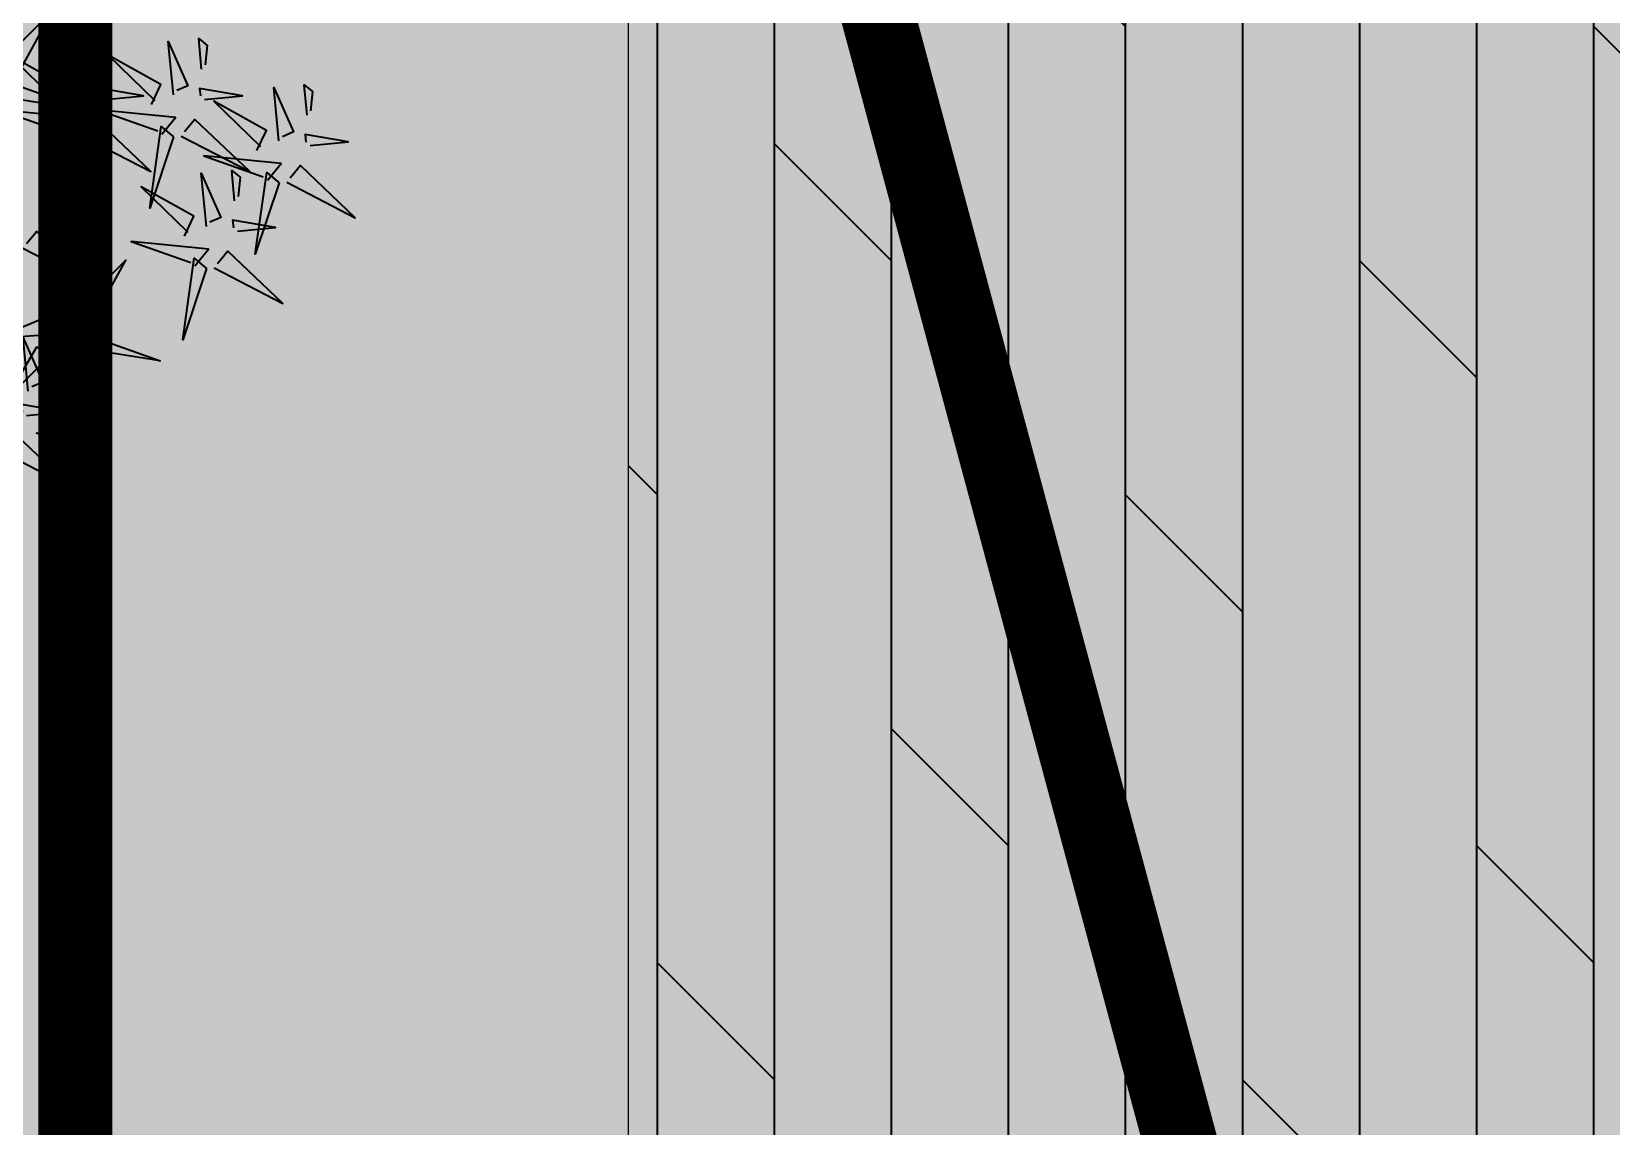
# Model space of a CAD drawing. Header units: millimetres. Extents: x -176651 to 424033, y -469666 to 486614.
# Drawn here: x 220899 to 221756, y 95200 to 95794 of the extents above; entities that cross this region are included whole.
import ezdxf

# ---------------------------------------------------------------- set-up
doc = ezdxf.new("R2010")
doc.units = ezdxf.units.MM
doc.linetypes.add('1625W-Roof Plan$0$DASHED', pattern=[0.75, 0.5, -0.25])
for name, color, linetype in [('1625_West Villa$0$ad-Elevation 10', 8, 'Continuous'), ('1625_West Villa$0$ad-Verandah', 8, 'Continuous'), ('1625W-Roof Plan$0$ad-Secondary Roof', 8, 'Continuous'), ('ad-Plinth', 8, 'Continuous'), ('ad-Verandah', 33, 'Continuous')]:
    doc.layers.add(name, color=color, linetype=linetype)
doc.layers.add('1625_West Villa$0$ad-Landscape', color=8, linetype='Continuous', lineweight=35)

# ---------------------------------------------------------------- blocks, each defined once
blk = doc.blocks.new('zw$F00C')
at = {"layer": 'ad-Verandah', "lineweight": 9}
blk.add_lwpolyline([(0, 13620), (-1520, 13620), (-1520, 8645), (0, 8645)], close=True, dxfattribs=at)
blk = doc.blocks.new('zw$898C')
at = {"layer": 'ad-Plinth', "ltscale": 5}
blk.add_blockref('zw$F00C', (30903.46, -345403.88), dxfattribs=at)
blk = doc.blocks.new('1625_West Villa$0$bamboo')
at = {"layer": '1625_West Villa$0$ad-Landscape', "color": 76}
for points in [[(720.2, 1205), (862.1, 1278.5), (748.6, 1170.5), (727.3, 1196.4)], [(788.4, 1164.1), (930.3, 1237.6), (816.9, 1129.6), (795.5, 1155.5)], [(768.4, 1128.9), (847.1, 1121.3), (758.3, 1106.1), (759.8, 1121.8)], [(892.5, 987.3), (858.6, 958.2), (839.1, 1118), (885.2, 995.8)], [(830.7, 1007.8), (789.5, 987.1), (726.4, 1094.8), (822.2, 1000.5)], [(836.7, 1088), (915.3, 1080.4), (826.6, 1065.2), (828.1, 1080.9)], [(772.3, 1078.4), (761.8, 968.3), (802.3, 1059.6), (779.4, 1069.7)], [(830.7, 1025.1), (824.7, 962.2), (841.9, 976.4), (837.8, 1016.5)], [(898.5, 963.1), (1045.1, 1015.5), (876.7, 988.5), (898.5, 963.1)], [(811.3, 961.7), (701, 970), (793.1, 931.4), (802.8, 954.4)], [(1141.3, 824.7), (1092, 972.3), (1115.5, 803.4), (1141.3, 824.7)], [(897.3, 947.3), (973.8, 807), (863.4, 918.2), (888.9, 940.1)], [(822.2, 897.5), (816.2, 818.8), (799.2, 907.2), (815, 906)], [(1157.1, 823.2), (1299, 896.7), (1185.5, 788.7), (1164.2, 814.6)], [(761.1, 782.3), (903, 855.8), (789.6, 747.8), (768.2, 773.7)], [(1117, 819.1), (1145.4, 784.6), (985.2, 768.4), (1108.4, 812)], [(1291.5, 647.4), (1242.1, 795), (1265.7, 626.1), (1291.5, 647.4)], [(1095.3, 757.7), (1115.1, 716.2), (1006.1, 655.3), (1102.4, 749.1)], [(1140.9, 737.5), (1130.4, 627.4), (1170.9, 718.7), (1148, 728.8)], [(1205.3, 747.1), (1283.9, 739.5), (1195.2, 724.3), (1196.7, 740)], [(1307.2, 645.9), (1449.1, 719.5), (1335.7, 611.4), (1314.3, 637.3)], [(809.4, 706.2), (888, 698.6), (799.3, 683.4), (800.8, 699.1)], [(868.3, 552), (818.9, 699.6), (842.4, 530.7), (868.3, 552)], [(1073.1, 552), (1023.7, 699.6), (1047.2, 530.7), (1073.1, 552)], [(1199.3, 684.2), (1193.3, 621.3), (1210.5, 635.5), (1206.4, 675.6)], [(803.4, 643.3), (797.4, 580.4), (814.6, 594.6), (810.5, 634.7)], [(884, 550.5), (1025.9, 624), (912.4, 516), (891.1, 541.8)], [(1088.8, 550.5), (1230.7, 624), (1117.2, 516), (1095.9, 541.8)], [(1267.2, 641.9), (1295.6, 607.4), (1135.4, 591.1), (1258.6, 634.8)], [(1245.4, 580.5), (1265.3, 538.9), (1156.3, 478), (1252.6, 571.9)], [(1291.1, 560.2), (1280.6, 450.1), (1321.1, 541.4), (1298.2, 551.6)], [(1355.5, 569.8), (1434.1, 562.2), (1345.4, 547), (1346.9, 562.7)], [(843.9, 546.4), (872.4, 511.9), (712.1, 495.7), (835.3, 539.3)], [(1048.7, 546.4), (1077.2, 511.9), (916.9, 495.7), (1040.1, 539.3)], [(748.4, 444.9), (894.9, 497.3), (726.5, 470.3), (748.4, 444.9)], [(1349.5, 506.9), (1343.5, 444), (1360.7, 458.2), (1356.6, 498.3)], [(822.2, 485), (842, 443.4), (733.1, 382.6), (829.3, 476.4)], [(867.9, 464.7), (857.4, 354.7), (897.8, 446), (875, 456.1)], [(932.3, 474.4), (1010.9, 466.8), (922.2, 451.6), (923.7, 467.3)], [(1027, 485), (1046.8, 443.4), (937.9, 382.6), (1034.1, 476.4)], [(1072.7, 464.7), (1062.1, 354.7), (1102.6, 446), (1079.8, 456.1)], [(1137.1, 474.4), (1215.7, 466.8), (1126.9, 451.6), (1128.4, 467.3)], [(747.2, 429.2), (823.6, 288.8), (713.3, 400), (738.7, 421.9)], [(926.3, 411.5), (920.3, 348.6), (937.5, 362.8), (933.4, 402.9)], [(1131.1, 411.5), (1125, 348.6), (1142.3, 362.8), (1138.2, 402.9)]]:
    blk.add_lwpolyline(points, dxfattribs=at)
blk = doc.blocks.new('1625_West Villa$0$zw$6CCD')
at = {"transparency": 33554559}
h = blk.add_hatch(color=256, dxfattribs=at)
h.dxf.hatch_style = 1
h.set_gradient(color1=(153, 204, 0), color2=(63, 127, 0), name='INVSPHERICAL')
h.paths.add_polyline_path([(-2430, 0), (-2430, -3295), (-1520, -3295), (-1520, 0)])
h = blk.add_hatch(dxfattribs=at)
h.set_pattern_fill('GRASS', color=74, angle=360)
h.set_pattern_definition([(90, (-2430, 0), (-17.96051, 17.96051), [4.7625, -31.15852]), (45, (-2430, 0), (-17.96051, 17.96051), [4.7625, -20.6375]), (135, (-2430, 0), (-17.96051, -17.96051), [4.7625, -20.6375])])
h.paths.add_polyline_path([(-2430, 0), (-2430, -3295), (-1520, -3295), (-1520, 0)])
h = blk.add_hatch(color=43, dxfattribs=at)
h.dxf.hatch_style = 1
h.paths.add_polyline_path([(0, 0), (-1520, 0), (-1520, -4975), (0, -4975)])
at = {"layer": '1625_West Villa$0$ad-Landscape', "transparency": 33554687}
h = blk.add_hatch(dxfattribs=at)
h.set_pattern_fill('DOLMIT', color=44, scale=10, angle=90)
h.set_pattern_definition([(90, (-1520, -9105), (-63.5, 4e-15), []), (135, (-1520, -9105), (-127, -127), [89.8026, -179.605])])
h.paths.add_polyline_path([(0, 0), (-1520, 0), (-1520, -4975), (0, -4975)])
at = {"layer": '1625_West Villa$0$ad-Elevation 10'}
blk.add_lwpolyline([(-2430, 0), (-2430, -3295), (-1520, -3295), (-1520, 0)], close=True, dxfattribs=at)
at = {"layer": '1625_West Villa$0$ad-Verandah', "lineweight": 9}
blk.add_lwpolyline([(0, 0), (-1520, 0), (-1520, -4975), (0, -4975)], close=True, dxfattribs=at)
at = {"layer": '1625_West Villa$0$ad-Landscape', "linetype": 'Continuous', "xscale": -0.2620739326953535, "yscale": 0.2620739326953534, "zscale": 0.2620739326953535, "rotation": 179.9999999999999}
blk.add_blockref('1625_West Villa$0$bamboo', (-2047.91, -1092.95), dxfattribs=at)
blk = doc.blocks.new('1625W-Roof Plan$0$A$Ca594aa6c')
at = {"layer": '1625W-Roof Plan$0$ad-Secondary Roof', "linetype": '1625W-Roof Plan$0$DASHED', "ltscale": 2, "const_width": 40}
for points in [[(-1820, 450), (-1031.4, -2487.5), (-1820, -5425)], [(-1820, 450), (2380, 450), (4485.37, -2487.5), (2380, -5425), (-1820, -5425)]]:
    blk.add_lwpolyline(points, close=True, dxfattribs=at)
blk = doc.blocks.new('1625W-Roof Plan')
blk.add_blockref('1625W-Roof Plan$0$A$Ca594aa6c', (0, 13620))
blk = doc.blocks.new('1625_West Villa')
at = {"layer": '1625_West Villa$0$ad-Verandah'}
blk.add_blockref('1625_West Villa$0$zw$6CCD', (0, 13620), dxfattribs=at)
blk.add_blockref('1625W-Roof Plan', (0, 0))
blk = doc.blocks.new("All Plot's Villa Plans")
at = {"ltscale": 5}
blk.add_blockref('1625_West Villa', (222742.28, 83354.9), dxfattribs=at)

msp = doc.modelspace()

# ---------------------------------------------------------------- block references
at = {"ltscale": 5}
msp.add_blockref("All Plot's Villa Plans", (0, 0), dxfattribs=at)

# ---------------------------------------------------------------- next in the draw order: block references
msp.add_blockref('zw$898C', (191838.82, 428758.78), dxfattribs=at)

doc.saveas('drawing.dxf')
